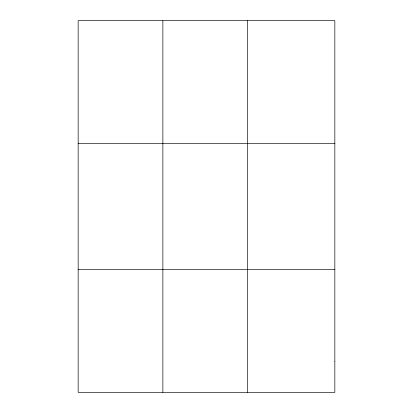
<?xml version="1.0" encoding="UTF-8"?>
<svg xmlns="http://www.w3.org/2000/svg" width="413" height="413" viewBox="0 0 413 413"><rect width="100%" height="100%" fill="white"/><g stroke="black" fill="none" stroke-linecap="round" stroke-linejoin="round"><path stroke-width="0.62" d="M162.867 392.35L162.867 20.65M247.568 392.35L247.568 20.65M78.16 143.311L334.84 143.311M78.16 269.689L334.84 269.689M334.84 361.685L334.84 392.35L78.16 392.35L78.16 20.65L334.84 20.65L334.84 361.685"/></g></svg>
